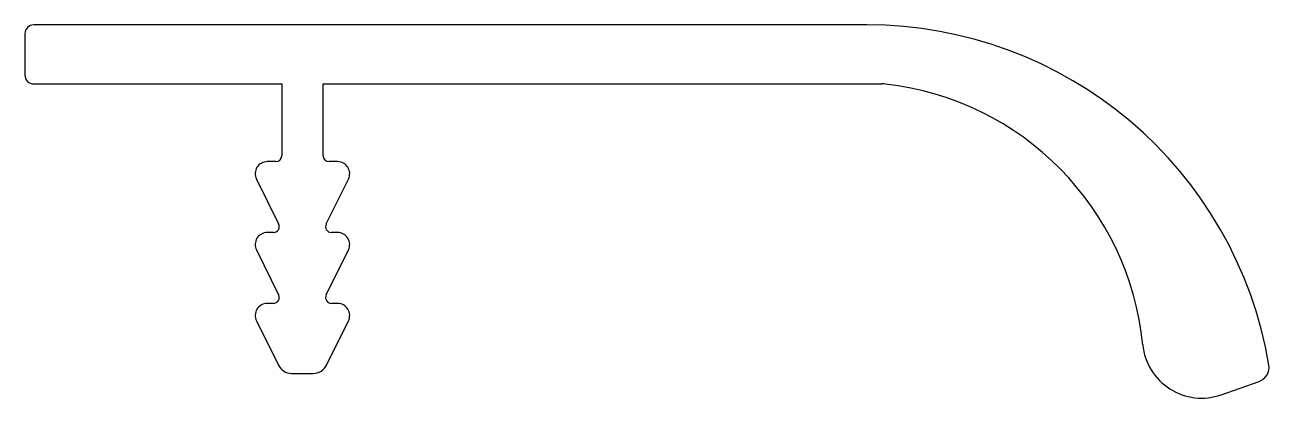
# Model space of a CAD drawing. Extents: x 2510.4 to 2552.5, y 1127.4 to 1140.
import ezdxf

# ---------------------------------------------------------------- set-up
doc = ezdxf.new("R2010")
doc.units = 0
doc.layers.get('0').update_dxf_attribs({"linetype": 'CONTINUOUS'})

msp = doc.modelspace()

# ---------------------------------------------------------------- linework, layer by layer
for p, q in [((2510.429, 1139.741), (2510.429, 1138.341)), ((2538.929, 1140.041), (2510.729, 1140.041)), ((2510.729, 1138.041), (2519.124, 1138.041)), ((2519.124, 1138.041), (2519.124, 1135.611)), ((2520.524, 1135.611), (2520.524, 1138.041)), ((2520.524, 1138.041), (2539.451, 1138.041)), ((2518.924, 1135.411), (2518.633, 1135.411)), ((2521.015, 1135.411), (2520.724, 1135.411)), ((2518.266, 1134.821), (2519.019, 1133.3)), ((2520.628, 1133.3), (2521.381, 1134.821)), ((2518.84, 1133.011), (2518.633, 1133.011)), ((2521.015, 1133.011), (2520.807, 1133.011)), ((2518.266, 1132.421), (2519.019, 1130.9)), ((2520.628, 1130.9), (2521.381, 1132.421)), ((2518.84, 1130.611), (2518.633, 1130.611)), ((2521.015, 1130.611), (2520.807, 1130.611)), ((2518.266, 1130.021), (2519.01, 1128.519)), ((2520.638, 1128.519), (2521.381, 1130.021)), ((2519.458, 1128.241), (2520.19, 1128.241)), ((2550.925, 1127.516), (2552.212, 1127.97))]:
    msp.add_line(p, q)
for centre, radius, start, end in [((2510.729, 1139.741), 0.3, 90, 180), ((2538.929, 1126.241), 13.8, 9.5234, 90), ((2510.729, 1138.341), 0.3, 180, 270), ((2539.451, 1137.041), 1, 83.5755, 90), ((2538.46, 1128.24), 9.857, 5.6296, 83.5755), ((2518.924, 1135.611), 0.2, 270, 360), ((2520.724, 1135.611), 0.2, 180, 270), ((2518.633, 1135.002), 0.409, 90, 206.3495), ((2521.015, 1135.002), 0.409, 333.6505, 90), ((2518.633, 1132.602), 0.409, 90, 206.3495), ((2518.84, 1133.211), 0.2, 270, 26.3495), ((2520.807, 1133.211), 0.2, 153.6505, 270), ((2521.015, 1132.602), 0.409, 333.6505, 90), ((2518.84, 1130.811), 0.2, 270, 26.3495), ((2520.807, 1130.811), 0.2, 153.6505, 270), ((2518.633, 1130.202), 0.409, 90, 206.3495), ((2521.015, 1130.202), 0.409, 333.6505, 90), ((2550.26, 1129.403), 2, 185.6296, 289.4155), ((2519.458, 1128.741), 0.5, 206.3495, 270), ((2520.19, 1128.741), 0.5, 270, 333.6505), ((2552.046, 1128.442), 0.5, 289.4155, 9.5234)]:
    msp.add_arc(centre, radius, start, end)

doc.saveas('drawing.dxf')
